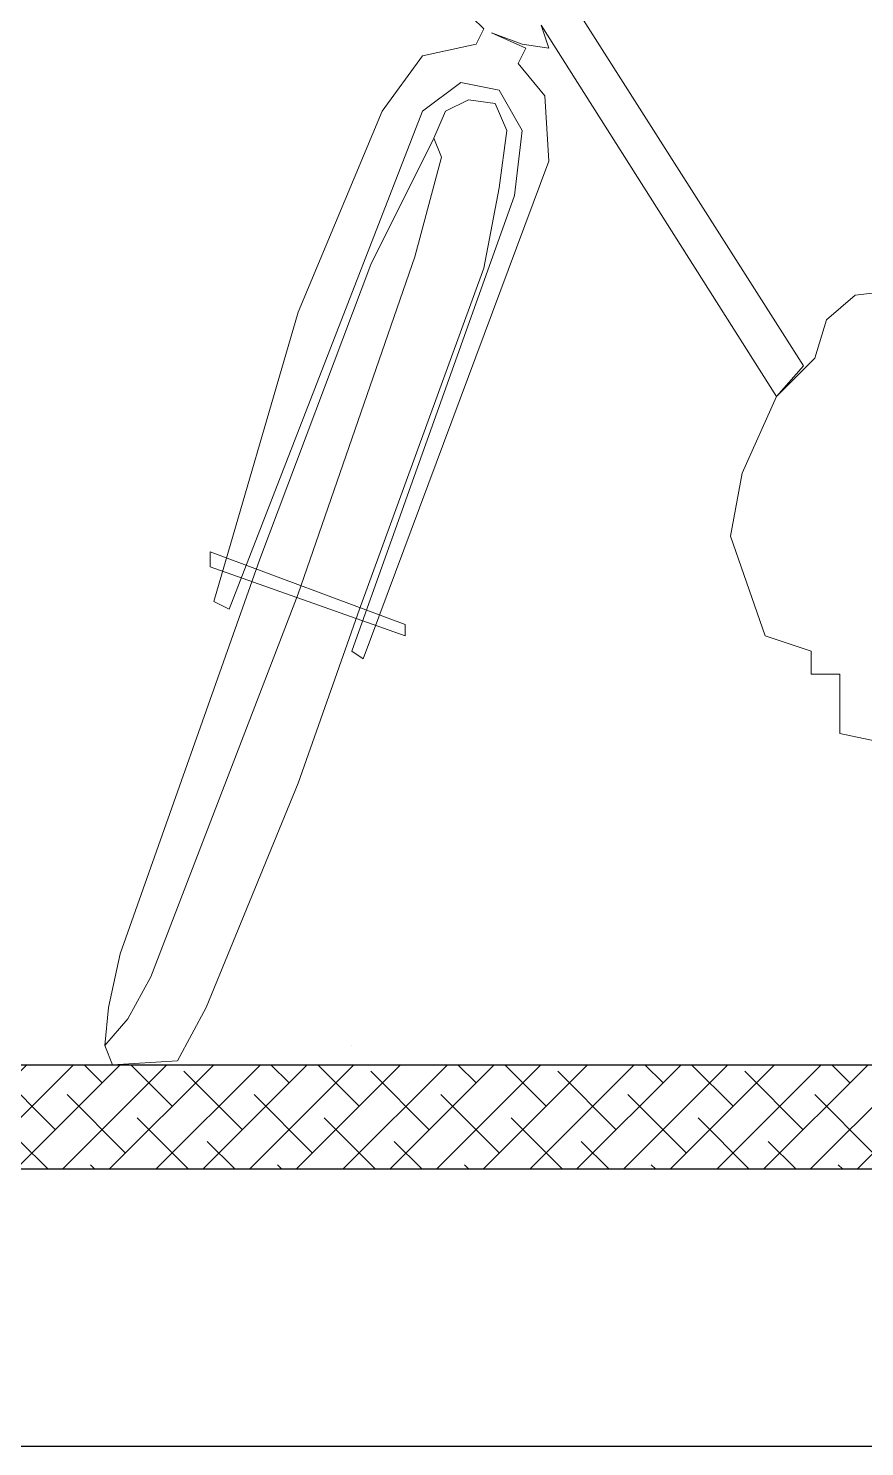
# Model space of a CAD drawing. Extents: x -1568 to -728, y -1287 to -990.
# Drawn here: x -1442.554 to -1440.144, y -1098.817 to -1094.731 of the extents above; entities that cross this region are included whole.
import ezdxf

# ---------------------------------------------------------------- set-up
doc = ezdxf.new("R2010")
doc.units = 0
doc.header["$LTSCALE"] = 5
doc.layers.get('0').update_dxf_attribs({"linetype": 'CONTINUOUS'})
doc.layers.add('fz', color=7, linetype='CONTINUOUS')
doc.layers.add('道路结构', color=7, linetype='CONTINUOUS')
doc.layers.add('标注', color=4, linetype='CONTINUOUS', lineweight=15)
doc.styles.get("Standard").update_dxf_attribs({"font": 'simplex1.shx', "width": 0.7, "bigfont": 'hztxt.shx'})

# ---------------------------------------------------------------- blocks, each defined once
blk = doc.blocks.new('单车')
at = {"color": 143, "linetype": 'Continuous'}
for p, q in [((-1440.3318, -1093.4405), (-1439.6092, -1094.5768)), ((-1440.5304, -1093.6059), (-1440.5635, -1093.5728)), ((-1440.5524, -1093.6501), (-1440.5304, -1093.6059)), ((-1440.5083, -1093.617), (-1440.409, -1093.6611)), ((-1440.4201, -1093.6501), (-1440.5083, -1093.617)), ((-1439.6864, -1094.665), (-1440.3649, -1093.5949)), ((-1440.3649, -1093.5949), (-1440.3428, -1093.6611)), ((-1440.7069, -1093.6832), (-1440.5524, -1093.6501)), ((-1440.409, -1093.6611), (-1440.4311, -1093.7052)), ((-1440.3428, -1093.6611), (-1440.4201, -1093.6501)), ((-1440.8227, -1093.8431), (-1440.7069, -1093.6832)), ((-1440.4311, -1093.7052), (-1440.3539, -1093.799)), ((-1440.5966, -1093.7604), (-1440.7069, -1093.8431)), ((-1440.4862, -1093.7825), (-1440.5966, -1093.7604)), ((-1440.4201, -1093.8983), (-1440.4862, -1093.7825)), ((-1440.5745, -1093.81), (-1440.6407, -1093.8431)), ((-1440.4973, -1093.8211), (-1440.5745, -1093.81)), ((-1440.4642, -1093.8983), (-1440.4973, -1093.8211)), ((-1440.3539, -1093.799), (-1440.3428, -1093.9866)), ((-1440.7069, -1093.8431), (-1441.264, -1095.2773)), ((-1441.0654, -1094.4223), (-1440.8227, -1093.8431)), ((-1440.6407, -1093.8431), (-1440.6738, -1093.9204)), ((-1440.4862, -1094.0638), (-1440.4642, -1093.8983)), ((-1440.4421, -1094.0859), (-1440.4201, -1093.8983)), ((-1440.6738, -1093.9204), (-1440.8558, -1094.2844)), ((-1440.6738, -1093.9204), (-1440.6738, -1093.9204)), ((-1440.6517, -1093.9755), (-1440.6738, -1093.9204)), ((-1440.6738, -1093.9204), (-1440.6517, -1093.9755)), ((-1440.3428, -1093.9866), (-1440.8779, -1095.4208)), ((-1440.729, -1094.2624), (-1440.6517, -1093.9755)), ((-1440.6517, -1093.9755), (-1440.729, -1094.2624)), ((-1440.5304, -1094.2955), (-1440.4862, -1094.0638)), ((-1440.911, -1095.3987), (-1440.4421, -1094.0859)), ((-1440.8558, -1094.2844), (-1441.1758, -1095.1339)), ((-1441.0654, -1095.2332), (-1440.729, -1094.2624)), ((-1440.729, -1094.2624), (-1441.0654, -1095.2332)), ((-1440.8889, -1095.2773), (-1440.5304, -1094.2955)), ((-1439.4602, -1094.3727), (-1439.2617, -1094.3506)), ((-1439.543, -1094.4444), (-1439.4602, -1094.3727)), ((-1441.3082, -1095.2553), (-1441.0654, -1094.4223)), ((-1439.5761, -1094.5547), (-1439.543, -1094.4444)), ((-1439.6864, -1094.665), (-1439.5761, -1094.5547)), ((-1439.6092, -1094.5768), (-1439.6864, -1094.665)), ((-1439.7857, -1094.8857), (-1439.6864, -1094.665)), ((-1439.8188, -1095.0677), (-1439.7857, -1094.8857)), ((-1439.7195, -1095.3546), (-1439.8188, -1095.0677)), ((-1441.1758, -1095.1339), (-1441.5785, -1096.2703)), ((-1441.3192, -1095.1119), (-1440.7565, -1095.3215)), ((-1441.3192, -1095.1119), (-1441.3192, -1095.1119)), ((-1441.3192, -1095.156), (-1441.3192, -1095.1119)), ((-1440.7565, -1095.3546), (-1441.3192, -1095.156)), ((-1441.4902, -1096.3365), (-1441.0654, -1095.2332)), ((-1441.0654, -1095.2332), (-1441.4902, -1096.3365)), ((-1441.264, -1095.2773), (-1441.3082, -1095.2553)), ((-1441.0654, -1095.7793), (-1440.8889, -1095.2773)), ((-1440.7565, -1095.3215), (-1440.7565, -1095.3546)), ((-1439.5871, -1095.3987), (-1439.7195, -1095.3546)), ((-1440.8779, -1095.4208), (-1440.911, -1095.3987)), ((-1439.5871, -1095.4649), (-1439.5871, -1095.3987)), ((-1439.5044, -1095.4649), (-1439.5871, -1095.4649)), ((-1439.5044, -1095.6359), (-1439.5044, -1095.4649)), ((-1439.2396, -1095.6911), (-1439.5044, -1095.6359)), ((-1441.3302, -1096.4247), (-1441.0654, -1095.7793)), ((-1441.5785, -1096.2703), (-1441.6116, -1096.4247)), ((-1441.5564, -1096.4578), (-1441.4902, -1096.3365)), ((-1441.4902, -1096.3365), (-1441.5564, -1096.4578)), ((-1441.6116, -1096.4247), (-1441.6226, -1096.535)), ((-1441.413, -1096.5792), (-1441.3302, -1096.4247)), ((-1441.6226, -1096.535), (-1441.5564, -1096.4578)), ((-1441.5564, -1096.4578), (-1441.6226, -1096.535)), ((-1441.6226, -1096.535), (-1441.6005, -1096.5902)), ((-1441.6005, -1096.5902), (-1441.413, -1096.5792))]:
    blk.add_line(p, q, dxfattribs=at)
at = {"color": 143, "width": 0.8, "flags": 9}
for tag in ['YSIZE', 'XSIZE']:
    blk.add_attdef(tag, (-1438.3956, -1096.4688), '', height=0.00181, dxfattribs=at)

msp = doc.modelspace()

# ---------------------------------------------------------------- hatches: boundary and pattern name
at = {"layer": 'fz'}
h = msp.add_hatch(dxfattribs=at)
h.set_pattern_fill('ANSI38', color=256, scale=0.03, style=0)
h.paths.add_polyline_path([(-1444.18821, -1098.01673), (-1437.01889, -1098.01673), (-1437.01889, -1097.71673), (-1444.18821, -1097.71673)])

# ---------------------------------------------------------------- linework, layer by layer
at = {"linetype": 'Continuous'}
msp.add_line((-1441.62259, -1097.66156), (-1441.62259, -1097.66156), dxfattribs=at)
for p, q in [((-1465.76889, -1097.71673), (-1437.01889, -1097.71673)), ((-1444.18821, -1098.01673), (-1437.01889, -1098.01673))]:
    msp.add_line(p, q)
at = {"layer": '道路结构'}
msp.add_line((-1437.01889, -1098.81673), (-1449.76869, -1098.81673), dxfattribs=at)

# ---------------------------------------------------------------- block references
at = {"layer": '标注'}
msp.add_blockref('单车', (-0.71097, -1.12652), dxfattribs=at)

doc.saveas('drawing.dxf')
